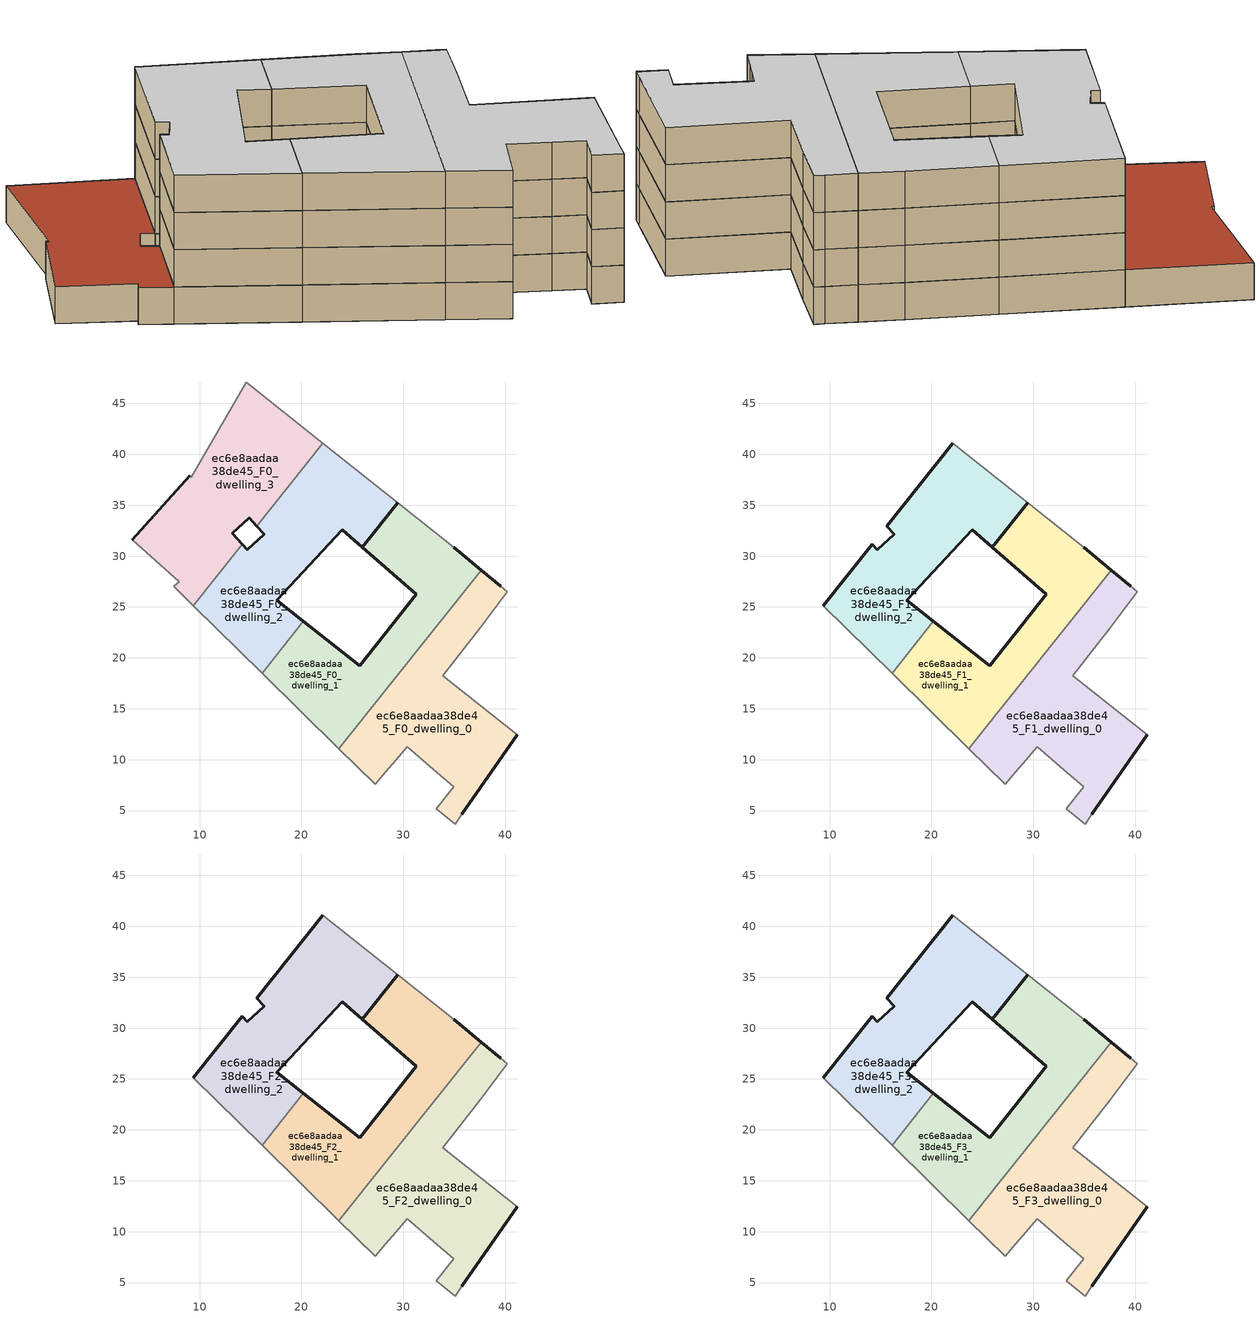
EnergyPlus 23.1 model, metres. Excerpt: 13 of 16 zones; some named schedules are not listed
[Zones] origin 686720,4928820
ec6e8aadaa38de45_F0_dwelling_0
 floor ground (EU_floor_Construction): 35.75,4.62 41.2,12.44 33.9,18.26 37.56,22.95 40.23,26.51 39.58,27.02 37.66,28.61 23.68,11.08 27.24,7.57 28.29,8.81 29.26,9.93 30.41,11.25 33.02,9 34.98,7.34 33.23,5.19 35.1,3.68 z0
 wall outside (EU_wall_Construction): 41.2,12.44 35.75,4.62 / 37.66,28.61 39.58,27.02 z0:3
 wall adiabatic (EU_wall_Construction): 35.75,4.62 35.1,3.68 33.23,5.19 34.98,7.34 33.02,9 30.41,11.25 29.26,9.93 28.29,8.81 27.24,7.57 23.68,11.08 / 39.58,27.02 40.23,26.51 37.56,22.95 33.9,18.26 41.2,12.44 z0:3
 wall to ec6e8aadaa38de45_F0_dwelling_1 (EU_wall_Construction): 23.68,11.08 37.66,28.61 z0:3
ec6e8aadaa38de45_F0_dwelling_1
 floor ground (EU_floor_Construction): 23.68,11.08 37.66,28.61 34.95,30.86 29.46,35.24 25.99,30.88 31.29,26.27 25.71,19.24 20.19,23.61 16.12,18.51 z0
 wall outside (EU_wall_Construction): 20.19,23.61 25.71,19.24 31.29,26.27 25.99,30.88 29.46,35.24 / 34.95,30.86 37.66,28.61 z0:3
 wall adiabatic (EU_wall_Construction): 23.68,11.08 16.12,18.51 / 29.46,35.24 34.95,30.86 z0:3
 wall to ec6e8aadaa38de45_F0_dwelling_2 (EU_wall_Construction): 16.12,18.51 20.19,23.61 z0:3
ec6e8aadaa38de45_F0_dwelling_2
 floor ground (EU_floor_Construction): 20.19,23.61 17.59,25.67 24.03,32.59 25.99,30.88 29.46,35.24 22.11,41.1 15.61,32.95 16.34,32.16 14.69,30.64 14.19,31.17 9.38,25.14 16.12,18.51 z0
 wall outside (EU_wall_Construction): 14.19,31.17 14.69,30.64 16.34,32.16 15.61,32.95 / 29.46,35.24 25.99,30.88 24.03,32.59 17.59,25.67 20.19,23.61 z0:3
 wall adiabatic (EU_wall_Construction): 16.12,18.51 9.38,25.14 / 22.11,41.1 29.46,35.24 z0:3
 wall to ec6e8aadaa38de45_F0_dwelling_3 (EU_wall_Construction): 9.38,25.14 14.19,31.17 / 15.61,32.95 22.11,41.1 z0:3
ec6e8aadaa38de45_F0_dwelling_3
 floor ground (EU_floor_Construction): 14.19,31.17 13.21,32.23 14.87,33.75 15.61,32.95 22.11,41.1 14.57,47.11 9.19,37.74 9.01,37.88 3.38,31.61 7.97,27.48 7.46,27.03 9.38,25.14 z0
 wall outside (EU_wall_Construction): 15.61,32.95 14.87,33.75 13.21,32.23 14.19,31.17 / 3.38,31.61 9.01,37.88 z0:3
 wall adiabatic (EU_wall_Construction): 9.38,25.14 7.46,27.03 7.97,27.48 3.38,31.61 / 9.01,37.88 9.19,37.74 14.57,47.11 22.11,41.1 z0:3
 roof outside (EU_roof_Construction): 22.11,41.1 15.61,32.95 14.87,33.75 13.21,32.23 14.19,31.17 9.38,25.14 7.46,27.03 7.97,27.48 3.38,31.61 9.01,37.88 9.19,37.74 14.57,47.11 z3
ec6e8aadaa38de45_F1_dwelling_0
 floor to ec6e8aadaa38de45_F0_dwelling_0 (EU_floor_Construction): 35.75,4.62 41.2,12.44 33.9,18.26 37.56,22.95 40.23,26.51 39.58,27.02 37.66,28.61 23.68,11.08 27.24,7.57 28.29,8.81 29.26,9.93 30.41,11.25 33.02,9 34.98,7.34 33.23,5.19 35.1,3.68 z3
 wall outside (EU_wall_Construction): 41.2,12.44 35.75,4.62 / 37.66,28.61 39.58,27.02 z3:6
 wall adiabatic (EU_wall_Construction): 35.75,4.62 35.1,3.68 33.23,5.19 34.98,7.34 33.02,9 30.41,11.25 29.26,9.93 28.29,8.81 27.24,7.57 23.68,11.08 / 39.58,27.02 40.23,26.51 37.56,22.95 33.9,18.26 41.2,12.44 z3:6
 wall to ec6e8aadaa38de45_F1_dwelling_1 (EU_wall_Construction): 23.68,11.08 37.66,28.61 z3:6
ec6e8aadaa38de45_F1_dwelling_1
 floor to ec6e8aadaa38de45_F0_dwelling_1 (EU_floor_Construction): 23.68,11.08 37.66,28.61 34.95,30.86 29.46,35.24 25.99,30.88 31.29,26.27 25.71,19.24 20.19,23.61 16.12,18.51 z3
 wall outside (EU_wall_Construction): 20.19,23.61 25.71,19.24 31.29,26.27 25.99,30.88 29.46,35.24 / 34.95,30.86 37.66,28.61 z3:6
 wall adiabatic (EU_wall_Construction): 23.68,11.08 16.12,18.51 / 29.46,35.24 34.95,30.86 z3:6
 wall to ec6e8aadaa38de45_F1_dwelling_2 (EU_wall_Construction): 16.12,18.51 20.19,23.61 z3:6
ec6e8aadaa38de45_F1_dwelling_2
 floor to ec6e8aadaa38de45_F0_dwelling_2 (EU_floor_Construction): 20.19,23.61 17.59,25.67 24.03,32.59 25.99,30.88 29.46,35.24 22.11,41.1 15.61,32.95 16.34,32.16 14.69,30.64 14.19,31.17 9.38,25.14 16.12,18.51 z3
 wall outside (EU_wall_Construction): 9.38,25.14 14.19,31.17 14.69,30.64 16.34,32.16 15.61,32.95 22.11,41.1 / 29.46,35.24 25.99,30.88 24.03,32.59 17.59,25.67 20.19,23.61 z3:6
 wall adiabatic (EU_wall_Construction): 16.12,18.51 9.38,25.14 / 22.11,41.1 29.46,35.24 z3:6
ec6e8aadaa38de45_F2_dwelling_0
 floor to ec6e8aadaa38de45_F1_dwelling_0 (EU_floor_Construction): 35.75,4.62 41.2,12.44 33.9,18.26 37.56,22.95 40.23,26.51 39.58,27.02 37.66,28.61 23.68,11.08 27.24,7.57 28.29,8.81 29.26,9.93 30.41,11.25 33.02,9 34.98,7.34 33.23,5.19 35.1,3.68 z6
 wall outside (EU_wall_Construction): 41.2,12.44 35.75,4.62 / 37.66,28.61 39.58,27.02 z6:9
 wall adiabatic (EU_wall_Construction): 35.75,4.62 35.1,3.68 33.23,5.19 34.98,7.34 33.02,9 30.41,11.25 29.26,9.93 28.29,8.81 27.24,7.57 23.68,11.08 / 39.58,27.02 40.23,26.51 37.56,22.95 33.9,18.26 41.2,12.44 z6:9
 wall to ec6e8aadaa38de45_F2_dwelling_1 (EU_wall_Construction): 23.68,11.08 37.66,28.61 z6:9
ec6e8aadaa38de45_F2_dwelling_1
 floor to ec6e8aadaa38de45_F1_dwelling_1 (EU_floor_Construction): 23.68,11.08 37.66,28.61 34.95,30.86 29.46,35.24 25.99,30.88 31.29,26.27 25.71,19.24 20.19,23.61 16.12,18.51 z6
 wall outside (EU_wall_Construction): 20.19,23.61 25.71,19.24 31.29,26.27 25.99,30.88 29.46,35.24 / 34.95,30.86 37.66,28.61 z6:9
 wall adiabatic (EU_wall_Construction): 23.68,11.08 16.12,18.51 / 29.46,35.24 34.95,30.86 z6:9
 wall to ec6e8aadaa38de45_F2_dwelling_2 (EU_wall_Construction): 16.12,18.51 20.19,23.61 z6:9
ec6e8aadaa38de45_F2_dwelling_2
 floor to ec6e8aadaa38de45_F1_dwelling_2 (EU_floor_Construction): 20.19,23.61 17.59,25.67 24.03,32.59 25.99,30.88 29.46,35.24 22.11,41.1 15.61,32.95 16.34,32.16 14.69,30.64 14.19,31.17 9.38,25.14 16.12,18.51 z6
 wall outside (EU_wall_Construction): 9.38,25.14 14.19,31.17 14.69,30.64 16.34,32.16 15.61,32.95 22.11,41.1 / 29.46,35.24 25.99,30.88 24.03,32.59 17.59,25.67 20.19,23.61 z6:9
 wall adiabatic (EU_wall_Construction): 16.12,18.51 9.38,25.14 / 22.11,41.1 29.46,35.24 z6:9
ec6e8aadaa38de45_F3_dwelling_0
 floor to ec6e8aadaa38de45_F2_dwelling_0 (EU_floor_Construction): 35.75,4.62 41.2,12.44 33.9,18.26 37.56,22.95 40.23,26.51 39.58,27.02 37.66,28.61 23.68,11.08 27.24,7.57 28.29,8.81 29.26,9.93 30.41,11.25 33.02,9 34.98,7.34 33.23,5.19 35.1,3.68 z9
 wall outside (EU_wall_Construction): 41.2,12.44 35.75,4.62 / 37.66,28.61 39.58,27.02 z9:12
 wall adiabatic (EU_wall_Construction): 35.75,4.62 35.1,3.68 33.23,5.19 34.98,7.34 33.02,9 30.41,11.25 29.26,9.93 28.29,8.81 27.24,7.57 23.68,11.08 / 39.58,27.02 40.23,26.51 37.56,22.95 33.9,18.26 41.2,12.44 z9:12
 wall to ec6e8aadaa38de45_F3_dwelling_1 (EU_wall_Construction): 23.68,11.08 37.66,28.61 z9:12
 ceiling to ec6e8aadaa38de45_F4_dwelling_0 (EU_floor_Construction): 39.58,27.02 40.23,26.51 37.56,22.95 33.9,18.26 41.2,12.44 35.75,4.62 35.1,3.68 33.23,5.19 34.98,7.34 33.02,9 30.41,11.25 29.26,9.93 28.29,8.81 27.24,7.57 23.68,11.08 37.66,28.61 z12
ec6e8aadaa38de45_F3_dwelling_1
 floor to ec6e8aadaa38de45_F2_dwelling_1 (EU_floor_Construction): 23.68,11.08 37.66,28.61 34.95,30.86 29.46,35.24 25.99,30.88 31.29,26.27 25.71,19.24 20.19,23.61 16.12,18.51 z9
 wall outside (EU_wall_Construction): 20.19,23.61 25.71,19.24 31.29,26.27 25.99,30.88 29.46,35.24 / 34.95,30.86 37.66,28.61 z9:12
 wall adiabatic (EU_wall_Construction): 23.68,11.08 16.12,18.51 / 29.46,35.24 34.95,30.86 z9:12
 wall to ec6e8aadaa38de45_F3_dwelling_2 (EU_wall_Construction): 16.12,18.51 20.19,23.61 z9:12
 ceiling to ec6e8aadaa38de45_F4_dwelling_1 (EU_floor_Construction): 34.95,30.86 37.66,28.61 23.68,11.08 16.12,18.51 20.19,23.61 25.71,19.24 31.29,26.27 25.99,30.88 29.46,35.24 z12
ec6e8aadaa38de45_F3_dwelling_2
 floor to ec6e8aadaa38de45_F2_dwelling_2 (EU_floor_Construction): 20.19,23.61 17.59,25.67 24.03,32.59 25.99,30.88 29.46,35.24 22.11,41.1 15.61,32.95 16.34,32.16 14.69,30.64 14.19,31.17 9.38,25.14 16.12,18.51 z9
 wall outside (EU_wall_Construction): 9.38,25.14 14.19,31.17 14.69,30.64 16.34,32.16 15.61,32.95 22.11,41.1 / 29.46,35.24 25.99,30.88 24.03,32.59 17.59,25.67 20.19,23.61 z9:12
 wall adiabatic (EU_wall_Construction): 16.12,18.51 9.38,25.14 / 22.11,41.1 29.46,35.24 z9:12
 ceiling to ec6e8aadaa38de45_F4_dwelling_2 (EU_floor_Construction): 29.46,35.24 25.99,30.88 24.03,32.59 17.59,25.67 20.19,23.61 16.12,18.51 9.38,25.14 14.19,31.17 14.69,30.64 16.34,32.16 15.61,32.95 22.11,41.1 z12
[Building]
EU S2 Campaign: North Axis=0; Terrain=City; Solar Distribution=FullExterior
[Site:Location]
Bologna: Latitude=44.5; Longitude=11.25; Time Zone=1; Elevation=37
[SizingPeriod:WeatherFileDays]
AnnualSizingPeriod: Begin Month=1; Begin Day of Month=1; End Month=12; End Day of Month=31; Day of Week for Start Day=Monday; Use Weather File Daylight Saving Period=No; Use Weather File Rain and Snow Indicators=No
[MATERIAL]
EU_InternalMass_Material: Roughness=MediumRough; Thickness=0.1; Conductivity=1; Density=1800; Specific Heat=900; Thermal Absorptance=0.9; Solar Absorptance=0.7; Visible Absorptance=0.7
[MATERIAL:NOMASS] Roughness=MediumRough; Thermal Absorptance=0.9; Solar Absorptance=0.7; Visible Absorptance=0.7
Name | Thermal Resistance
EU_wall_NoMass | 0.905828
EU_roof_NoMass | 0.37593
EU_floor_NoMass | 0.67114
[CONSTRUCTION]
EU_wall_Construction: EU_wall_NoMass
EU_roof_Construction: EU_roof_NoMass
EU_floor_Construction: EU_floor_NoMass
EU_InternalMass_Construction: EU_InternalMass_Material
[ZONE] Type=1; Multiplier=1; Ceiling Height=autocalculate; Floor Area=autocalculate; Part of Total Floor Area=Yes
Name | Volume
ec6e8aadaa38de45_F0_dwelling_0; ec6e8aadaa38de45_F1_dwelling_0; ec6e8aadaa38de45_F2_dwelling_0; ec6e8aadaa38de45_F3_dwelling_0; ec6e8aadaa38de45_F0_dwelling_3 | 500.722
ec6e8aadaa38de45_F0_dwelling_1 | 500.73
ec6e8aadaa38de45_F1_dwelling_1; ec6e8aadaa38de45_F2_dwelling_1; ec6e8aadaa38de45_F3_dwelling_1 | 500.733
ec6e8aadaa38de45_F0_dwelling_2; ec6e8aadaa38de45_F1_dwelling_2; ec6e8aadaa38de45_F2_dwelling_2; ec6e8aadaa38de45_F3_dwelling_2 | 500.736
[INTERNALMASS] Construction=EU_InternalMass_Construction
Name | Zone or ZoneList | Surface Area
ec6e8aadaa38de45_F0_dwelling_0_EU_InternalMass | ec6e8aadaa38de45_F0_dwelling_0 | 166.907
ec6e8aadaa38de45_F0_dwelling_1_EU_InternalMass | ec6e8aadaa38de45_F0_dwelling_1 | 166.911
ec6e8aadaa38de45_F0_dwelling_2_EU_InternalMass | ec6e8aadaa38de45_F0_dwelling_2 | 166.912
ec6e8aadaa38de45_F0_dwelling_3_EU_InternalMass | ec6e8aadaa38de45_F0_dwelling_3 | 166.907
ec6e8aadaa38de45_F1_dwelling_0_EU_InternalMass | ec6e8aadaa38de45_F1_dwelling_0 | 218.612
ec6e8aadaa38de45_F1_dwelling_1_EU_InternalMass | ec6e8aadaa38de45_F1_dwelling_1 | 216.724
ec6e8aadaa38de45_F1_dwelling_2_EU_InternalMass | ec6e8aadaa38de45_F1_dwelling_2 | 232.306
ec6e8aadaa38de45_F2_dwelling_0_EU_InternalMass | ec6e8aadaa38de45_F2_dwelling_0 | 218.612
ec6e8aadaa38de45_F2_dwelling_1_EU_InternalMass | ec6e8aadaa38de45_F2_dwelling_1 | 216.724
ec6e8aadaa38de45_F2_dwelling_2_EU_InternalMass | ec6e8aadaa38de45_F2_dwelling_2 | 232.306
ec6e8aadaa38de45_F3_dwelling_0_EU_InternalMass | ec6e8aadaa38de45_F3_dwelling_0 | 218.612
ec6e8aadaa38de45_F3_dwelling_1_EU_InternalMass | ec6e8aadaa38de45_F3_dwelling_1 | 216.724
ec6e8aadaa38de45_F3_dwelling_2_EU_InternalMass | ec6e8aadaa38de45_F3_dwelling_2 | 232.306
[OTHEREQUIPMENT] Fuel Type=Electricity; Design Level Calculation Method=Watts/Area; Power per Zone Floor Area=1; Fraction Latent=0; Fraction Radiant=0; Fraction Lost=0; Carbon Dioxide Generation Rate=0; EndUse Subcategory=EU_Step8_InternalGains
Name | Zone or ZoneList or Space or SpaceList | Schedule
EU_Step8_InternalGain_ec6e8aadaa38de45_F0_dwelling_0_f000 | ec6e8aadaa38de45_F0_dwelling_0 | EU_Step8_GainSchedule_ec6e8aadaa38de45_F0_dwelling_0_f000
EU_Step8_InternalGain_ec6e8aadaa38de45_F0_dwelling_1_f000 | ec6e8aadaa38de45_F0_dwelling_1 | EU_Step8_GainSchedule_ec6e8aadaa38de45_F0_dwelling_1_f000
EU_Step8_InternalGain_ec6e8aadaa38de45_F0_dwelling_2_f000 | ec6e8aadaa38de45_F0_dwelling_2 | EU_Step8_GainSchedule_ec6e8aadaa38de45_F0_dwelling_2_f000
EU_Step8_InternalGain_ec6e8aadaa38de45_F0_dwelling_3_f000 | ec6e8aadaa38de45_F0_dwelling_3 | EU_Step8_GainSchedule_ec6e8aadaa38de45_F0_dwelling_3_f000
EU_Step8_InternalGain_ec6e8aadaa38de45_F1_dwelling_0_f000 | ec6e8aadaa38de45_F1_dwelling_0 | EU_Step8_GainSchedule_ec6e8aadaa38de45_F1_dwelling_0_f000
EU_Step8_InternalGain_ec6e8aadaa38de45_F1_dwelling_1_f000 | ec6e8aadaa38de45_F1_dwelling_1 | EU_Step8_GainSchedule_ec6e8aadaa38de45_F1_dwelling_1_f000
EU_Step8_InternalGain_ec6e8aadaa38de45_F1_dwelling_2_f000 | ec6e8aadaa38de45_F1_dwelling_2 | EU_Step8_GainSchedule_ec6e8aadaa38de45_F1_dwelling_2_f000
EU_Step8_InternalGain_ec6e8aadaa38de45_F2_dwelling_0_f000 | ec6e8aadaa38de45_F2_dwelling_0 | EU_Step8_GainSchedule_ec6e8aadaa38de45_F2_dwelling_0_f000
EU_Step8_InternalGain_ec6e8aadaa38de45_F2_dwelling_1_f000 | ec6e8aadaa38de45_F2_dwelling_1 | EU_Step8_GainSchedule_ec6e8aadaa38de45_F2_dwelling_1_f000
EU_Step8_InternalGain_ec6e8aadaa38de45_F2_dwelling_2_f000 | ec6e8aadaa38de45_F2_dwelling_2 | EU_Step8_GainSchedule_ec6e8aadaa38de45_F2_dwelling_2_f000
EU_Step8_InternalGain_ec6e8aadaa38de45_F3_dwelling_0_f000 | ec6e8aadaa38de45_F3_dwelling_0 | EU_Step8_GainSchedule_ec6e8aadaa38de45_F3_dwelling_0_f000
EU_Step8_InternalGain_ec6e8aadaa38de45_F3_dwelling_1_f000 | ec6e8aadaa38de45_F3_dwelling_1 | EU_Step8_GainSchedule_ec6e8aadaa38de45_F3_dwelling_1_f000
EU_Step8_InternalGain_ec6e8aadaa38de45_F3_dwelling_2_f000 | ec6e8aadaa38de45_F3_dwelling_2 | EU_Step8_GainSchedule_ec6e8aadaa38de45_F3_dwelling_2_f000
[ZONEVENTILATION:DESIGNFLOWRATE] Schedule=EU_AlwaysOn; Design Flow Rate Calculation Method=AirChanges/Hour; Air Changes per Hour=0.73129; Ventilation Type=Natural; Fan Pressure Rise=0; Fan Total Efficiency=1; Constant Term Coefficient=1; Temperature Term Coefficient=0; Velocity Term Coefficient=0; Velocity Squared Term Coefficient=0; Minimum Indoor Temperature=-100; Maximum Indoor Temperature=100; Delta Temperature=-100; Minimum Outdoor Temperature=-100; Maximum Outdoor Temperature=100; Maximum Wind Speed=40
Name | Zone or ZoneList or Space or SpaceList
EU_ConstantAir_ec6e8aadaa38de45_F0_dwelling_0 | ec6e8aadaa38de45_F0_dwelling_0
EU_ConstantAir_ec6e8aadaa38de45_F0_dwelling_1 | ec6e8aadaa38de45_F0_dwelling_1
EU_ConstantAir_ec6e8aadaa38de45_F0_dwelling_2 | ec6e8aadaa38de45_F0_dwelling_2
EU_ConstantAir_ec6e8aadaa38de45_F0_dwelling_3 | ec6e8aadaa38de45_F0_dwelling_3
EU_ConstantAir_ec6e8aadaa38de45_F1_dwelling_0 | ec6e8aadaa38de45_F1_dwelling_0
EU_ConstantAir_ec6e8aadaa38de45_F1_dwelling_1 | ec6e8aadaa38de45_F1_dwelling_1
EU_ConstantAir_ec6e8aadaa38de45_F1_dwelling_2 | ec6e8aadaa38de45_F1_dwelling_2
EU_ConstantAir_ec6e8aadaa38de45_F2_dwelling_0 | ec6e8aadaa38de45_F2_dwelling_0
EU_ConstantAir_ec6e8aadaa38de45_F2_dwelling_1 | ec6e8aadaa38de45_F2_dwelling_1
EU_ConstantAir_ec6e8aadaa38de45_F2_dwelling_2 | ec6e8aadaa38de45_F2_dwelling_2
EU_ConstantAir_ec6e8aadaa38de45_F3_dwelling_0 | ec6e8aadaa38de45_F3_dwelling_0
EU_ConstantAir_ec6e8aadaa38de45_F3_dwelling_1 | ec6e8aadaa38de45_F3_dwelling_1
EU_ConstantAir_ec6e8aadaa38de45_F3_dwelling_2 | ec6e8aadaa38de45_F3_dwelling_2
[HVACTEMPLATE:THERMOSTAT] Constant Heating Setpoint=20; Constant Cooling Setpoint=50
EU_HeatOnly_ec6e8aadaa38de45_F0_dwelling_0; EU_HeatOnly_ec6e8aadaa38de45_F0_dwelling_1; EU_HeatOnly_ec6e8aadaa38de45_F0_dwelling_2; EU_HeatOnly_ec6e8aadaa38de45_F0_dwelling_3; EU_HeatOnly_ec6e8aadaa38de45_F1_dwelling_0; EU_HeatOnly_ec6e8aadaa38de45_F1_dwelling_1; EU_HeatOnly_ec6e8aadaa38de45_F1_dwelling_2; EU_HeatOnly_ec6e8aadaa38de45_F2_dwelling_0; EU_HeatOnly_ec6e8aadaa38de45_F2_dwelling_1; EU_HeatOnly_ec6e8aadaa38de45_F2_dwelling_2; EU_HeatOnly_ec6e8aadaa38de45_F3_dwelling_0; EU_HeatOnly_ec6e8aadaa38de45_F3_dwelling_1; EU_HeatOnly_ec6e8aadaa38de45_F3_dwelling_2; EU_HeatOnly_ec6e8aadaa38de45_F4_dwelling_0; EU_HeatOnly_ec6e8aadaa38de45_F4_dwelling_1; EU_HeatOnly_ec6e8aadaa38de45_F4_dwelling_2
[HVACTEMPLATE:ZONE:IDEALLOADSAIRSYSTEM] System Availability Schedule=EU_AlwaysOn; Maximum Heating Supply Air Temperature=50; Minimum Cooling Supply Air Temperature=13; Maximum Heating Supply Air Humidity Ratio=0.0156; Minimum Cooling Supply Air Humidity Ratio=0.0077; Heating Limit=NoLimit; Cooling Limit=NoLimit; Heating Availability Schedule=EU_AlwaysOn; Cooling Availability Schedule=EU_CoolingOff; Dehumidification Control Type=ConstantSensibleHeatRatio; Cooling Sensible Heat Ratio=0.7; Dehumidification Setpoint=60; Humidification Control Type=None; Humidification Setpoint=30; Outdoor Air Method=None; Outdoor Air Flow Rate per Person=0.00944; Outdoor Air Flow Rate per Zone Floor Area=0; Outdoor Air Flow Rate per Zone=0; Demand Controlled Ventilation Type=None; Outdoor Air Economizer Type=NoEconomizer; Heat Recovery Type=None; Sensible Heat Recovery Effectiveness=0.7; Latent Heat Recovery Effectiveness=0.65
Name | Template Thermostat
ec6e8aadaa38de45_F0_dwelling_0 | EU_HeatOnly_ec6e8aadaa38de45_F0_dwelling_0
ec6e8aadaa38de45_F0_dwelling_1 | EU_HeatOnly_ec6e8aadaa38de45_F0_dwelling_1
ec6e8aadaa38de45_F0_dwelling_2 | EU_HeatOnly_ec6e8aadaa38de45_F0_dwelling_2
ec6e8aadaa38de45_F0_dwelling_3 | EU_HeatOnly_ec6e8aadaa38de45_F0_dwelling_3
ec6e8aadaa38de45_F1_dwelling_0 | EU_HeatOnly_ec6e8aadaa38de45_F1_dwelling_0
ec6e8aadaa38de45_F1_dwelling_1 | EU_HeatOnly_ec6e8aadaa38de45_F1_dwelling_1
ec6e8aadaa38de45_F1_dwelling_2 | EU_HeatOnly_ec6e8aadaa38de45_F1_dwelling_2
ec6e8aadaa38de45_F2_dwelling_0 | EU_HeatOnly_ec6e8aadaa38de45_F2_dwelling_0
ec6e8aadaa38de45_F2_dwelling_1 | EU_HeatOnly_ec6e8aadaa38de45_F2_dwelling_1
ec6e8aadaa38de45_F2_dwelling_2 | EU_HeatOnly_ec6e8aadaa38de45_F2_dwelling_2
ec6e8aadaa38de45_F3_dwelling_0 | EU_HeatOnly_ec6e8aadaa38de45_F3_dwelling_0
ec6e8aadaa38de45_F3_dwelling_1 | EU_HeatOnly_ec6e8aadaa38de45_F3_dwelling_1
ec6e8aadaa38de45_F3_dwelling_2 | EU_HeatOnly_ec6e8aadaa38de45_F3_dwelling_2
